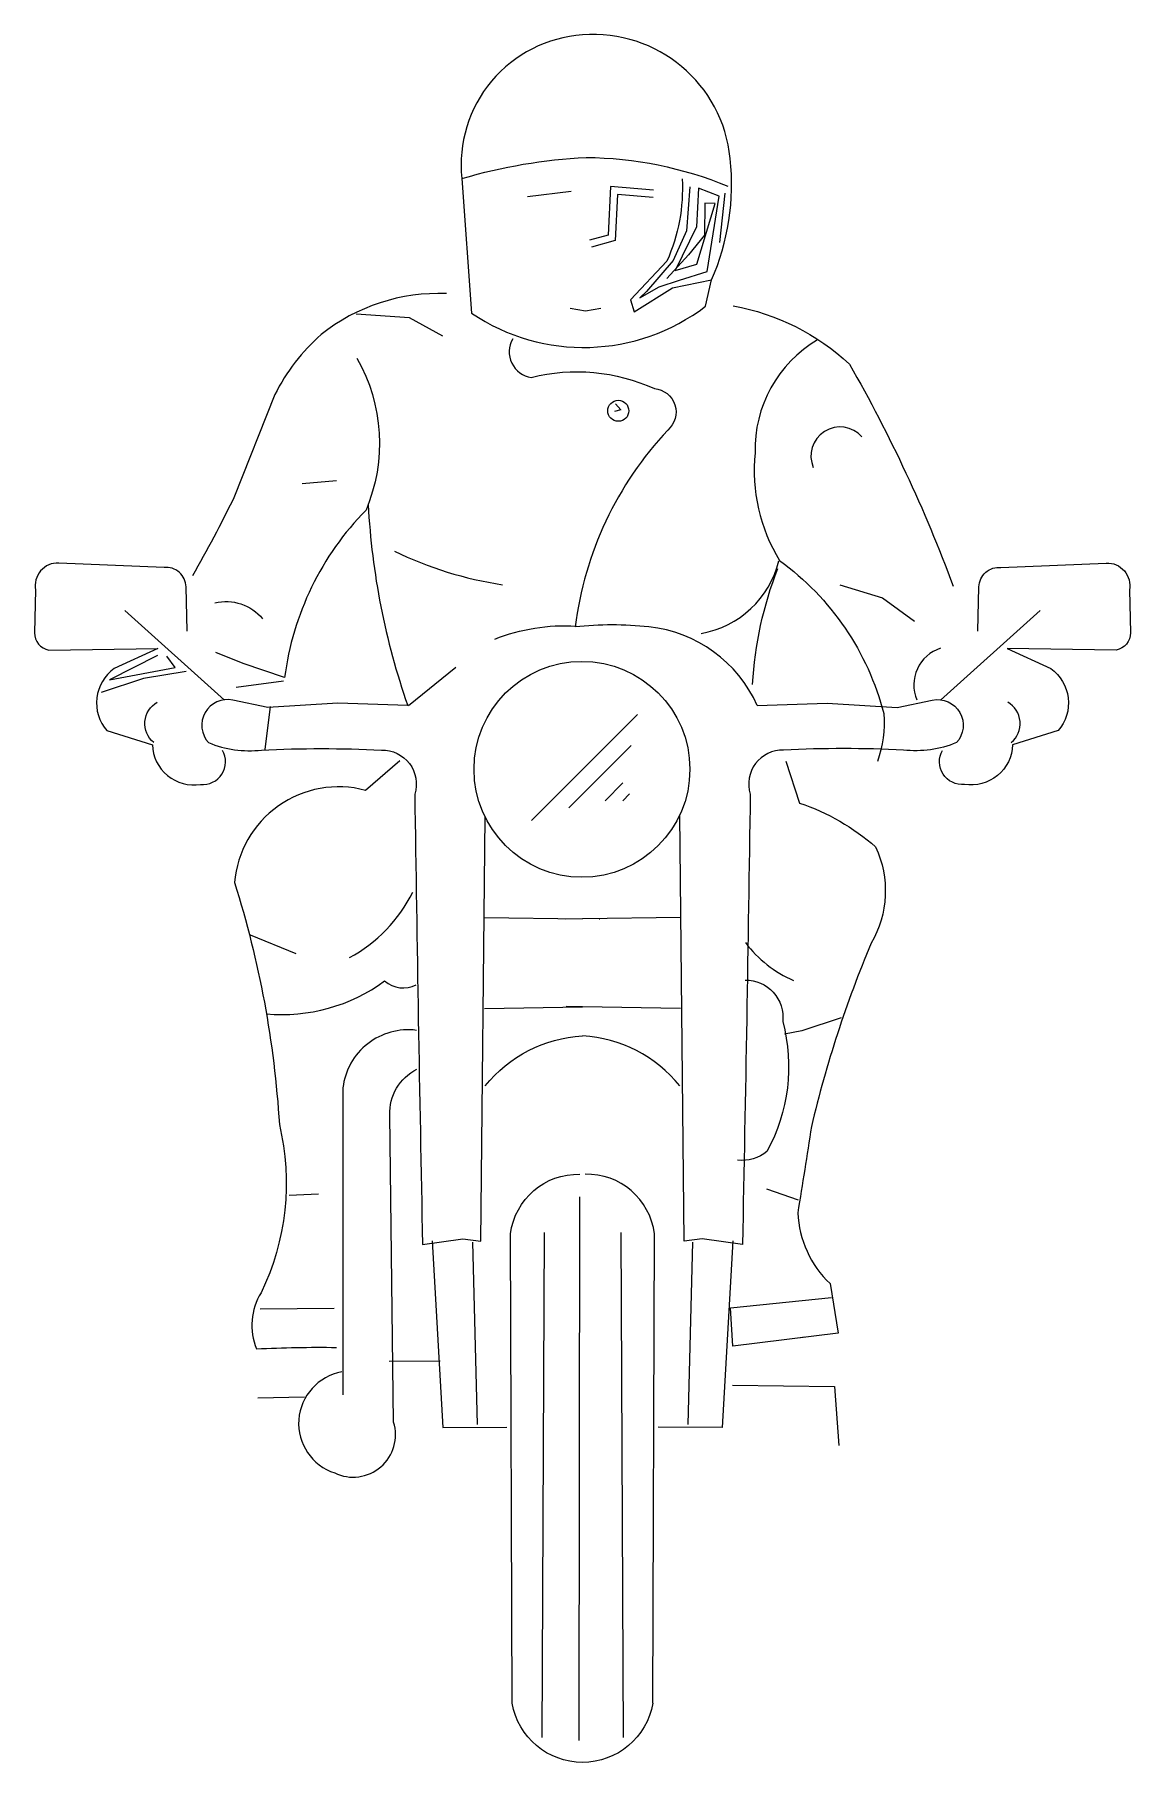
# Model space of a CAD drawing. Extents: x -0.5 to 0.5, y 0 to 1.57.
import ezdxf

# ---------------------------------------------------------------- set-up
doc = ezdxf.new("R2010")
doc.units = 0
doc.header["$MEASUREMENT"] = 0
doc.layers.get('0').update_dxf_attribs({"linetype": 'CONTINUOUS'})

msp = doc.modelspace()

# ---------------------------------------------------------------- linework, layer by layer
for points in [[(0.0905, 1.4378, -0.119204), (0.0767, 1.3632), (0.0436, 1.3279), (0.0468, 1.3171), (0.0818, 1.3387), (0.1172, 1.346, 0.131246), (0.1341, 1.4562, 0.409909), (0, 1.5684, 0.513456)], [(0, 1.5684, 0.425817), (-0.1096, 1.4381, -0.059211), (0.0032, 1.4572, -0.502732)], [(0.0032, 1.4572, -0.097121), (0.1319, 1.4311, -1.677403)], [(-0.1096, 1.4381), (-0.1007, 1.3158, 0.199446)], [(-0.1236, 1.3336, 0.180511), (-0.2373, 1.2964, 0.097561), (-0.2794, 1.2419), (-0.3167, 1.1483)], [(-0.1007, 1.3158, 0.321722), (0.1117, 1.3221), (0.1172, 1.346)], [(0.1369, 1.3225, -0.143055), (0.2424, 1.2696, -0.041496), (0.3366, 1.0679, -0.020656)], [(-0.0634, 1.2925, 0.529628), (-0.0465, 1.2575, -0.170475), (0.0653, 1.2473, -0.669048), (0.0774, 1.2097, 0.158184), (-0.0067, 1.031, -15.387747)], [(0.2134, 1.2916, 0.272275), (0.1567, 1.189, 0.165207), (0.179, 1.0912, -0.174021), (0.2736, 0.9523, -0.103756), (0.2678, 0.9087, 1.731325)], [(-0.2048, 1.275, -0.232396), (-0.1966, 1.1371, 0.163741), (-0.2705, 0.9849), (-0.3081, 0.9979), (-0.3329, 1.0078)], [(0.2538, 1.2036, 0.851834), (0.2096, 1.1756, -0.650672)], [(-0.3167, 1.1483, -0.019955), (-0.3543, 1.0774, 2.116587)], [(-0.1946, 1.1419, 0.071189), (-0.1587, 0.9597), (-0.2221, 0.9616), (-0.2858, 0.9578), (-0.3176, 0.9645, 0.728757), (-0.3396, 0.9259, 0.128859), (-0.2915, 0.9192, -0.023489), (-0.1826, 0.9192, -0.512281), (-0.1523, 0.8791, 0.001381), (-0.1453, 0.4704), (-0.1087, 0.4755), (-0.0922, 0.4733), (-0.0884, 0.8583)], [(-0.1708, 1.0998, 0.076227), (-0.0727, 1.0693, 0.322614)], [(-0.359, 1.0272), (-0.36, 1.0674, 0.440163), (-0.38, 1.0849), (-0.4756, 1.089, 0.486437), (-0.4966, 1.0645), (-0.4976, 1.0257, 0.377161), (-0.4845, 1.01), (-0.3855, 1.0113), (-0.4253, 0.9932, 0.439445), (-0.432, 0.9368, -0.022958)], [(0.1079, 1.025, 0.295378), (0.1783, 1.0909, -13.515014)], [(0.1544, 0.9788, -0.079087), (0.1774, 1.0839, -1.350554)], [(0.359, 1.0272), (0.36, 1.0674, -0.440163), (0.38, 1.0849), (0.4756, 1.089, -0.486437), (0.4966, 1.0645), (0.4976, 1.0257, -0.377161), (0.4845, 1.01), (0.3855, 1.0113), (0.4253, 0.9932, -0.439445), (0.432, 0.9368, 0.022958)], [(-0.3339, 1.0527, -0.289628), (-0.2905, 1.0384, 1.653355)], [(-0.0797, 1.0199, -0.110164), (-0.0058, 1.0317, -0.926751)], [(0.1587, 0.9597, 0.266688), (0.0603, 1.031, 0.053014), (-0.0067, 1.031, 0.167875)], [(0.3252, 1.0116, 0.438612), (0.3035, 0.9647, 5.570235)], [(-0.3893, 0.9259, -0.527778), (-0.3861, 0.9626, 0.129023)], [(0.1587, 0.9597), (0.2221, 0.9616), (0.2858, 0.9578), (0.3176, 0.9645, -0.728757), (0.3396, 0.9259, -0.128859), (0.2915, 0.9192, 0.023489), (0.1826, 0.9192, 0.512281), (0.1523, 0.8791, -0.001381), (0.1453, 0.4704), (0.1087, 0.4755), (0.0922, 0.4733), (0.0884, 0.8605)], [(0.3893, 0.9259, 0.527778), (0.3861, 0.9626, -0.129023)], [(-0.432, 0.9368), (-0.3906, 0.924, 0.449901), (-0.3469, 0.888, -26.855158)], [(0.432, 0.9368), (0.3906, 0.924, -0.449901), (0.3469, 0.888, 26.855158)], [(-0.3469, 0.888, 0.611462), (-0.3269, 0.9189, -0.94049)], [(0.3469, 0.888, -0.611462), (0.3269, 0.9189, 0.94049)], [(-0.166, 0.9094), (-0.1972, 0.8826, 0.467616), (-0.316, 0.7988, -0.061276), (-0.2753, 0.5791, -0.173934), (-0.2919, 0.4265, 0.238616), (-0.296, 0.3755, -0.016524), (-0.2234, 0.3768, 0.867621)], [(0.1847, 0.909), (0.1971, 0.8711, -0.096601), (0.2662, 0.8313, -0.244988), (0.2621, 0.7437, 0.04128), (0.2079, 0.5774, -0.001798), (0.1955, 0.4991, 0.19438), (0.2248, 0.4347), (0.2321, 0.3898), (0.1365, 0.378), (0.1343, 0.4128), (0.2261, 0.422)], [(-0.2116, 0.7307, 0.154279), (-0.1542, 0.7902, 4.47323)], [(0.148, 0.7443, 0.129129), (0.1917, 0.7099, -0.922625)], [(-0.2871, 0.6797, 0.184166), (-0.1797, 0.7096, 0.31046), (-0.1511, 0.7061, 5.404998)], [(0.1477, 0.7103, -0.453722), (0.1818, 0.6727, -0.193345), (0.1675, 0.5548, -0.21444), (0.1407, 0.5469, -6.615832)], [(-0.1507, 0.6647, 0.417202), (-0.2176, 0.6125), (-0.2177, 0.3338)], [(-0.0883, 0.6144, -0.211246), (-0.0001, 0.6596, -4.339623)], [(0.0883, 0.6144, 0.211246), (0.0001, 0.6596, 4.339623)], [(-0.2186, 0.3545, 0.781906), (-0.225, 0.2628, 0.653836), (-0.1715, 0.3089), (-0.175, 0.5877, -0.293379), (-0.1504, 0.6294, 0.189115)], [(-0.0638, 0.0538), (-0.0654, 0.48, -0.383099), (-0.0023, 0.5341, -0.152548)], [(0.0638, 0.0538), (0.0654, 0.48, 0.383099), (0.0023, 0.5341, 0.152548)], [(0.0638, 0.0538, -0.842533), (-0.0638, 0.0538, -1.186897)]]:
    msp.add_lwpolyline(points, format="xyb")
for points in [[(0.0646, 1.4276), (0.0255, 1.4308), (0.0232, 1.3868), (0.0064, 1.382)], [(0.0975, 1.4305), (0.0943, 1.3906), (0.0822, 1.3636), (0.058, 1.3355), (0.0522, 1.3298), (0.0697, 1.3397), (0.0882, 1.3457), (0.1131, 1.3537), (0.1242, 1.4222), (0.1054, 1.4292), (0.1035, 1.3941), (0.0841, 1.3546), (0.1038, 1.3604), (0.1204, 1.4155), (0.1112, 1.4158), (0.1108, 1.3868), (0.0962, 1.3687), (0.0767, 1.3473)], [(-0.05, 1.4219), (-0.0102, 1.4266)], [(0.0641, 1.421), (0.0317, 1.4237), (0.0296, 1.3818), (0.0081, 1.3757)], [(0.1293, 1.4247), (0.1245, 1.3801)], [(0.0166, 1.32), (0.0027, 1.3178), (-0.0112, 1.32)], [(-0.1268, 1.2951), (-0.1571, 1.3117), (-0.2055, 1.3149)], [(0.0299, 1.2336), (0.0347, 1.2282), (0.029, 1.2266)], [(-0.2233, 1.1636), (-0.2545, 1.161)], [(0.2338, 1.0692), (0.2723, 1.0574), (0.3016, 1.0361)], [(-0.325, 0.9645), (-0.4157, 1.046)], [(0.325, 0.9645), (0.4157, 1.046)], [(-0.3858, 1.0049), (-0.4294, 0.983), (-0.3699, 0.9941), (-0.3775, 1.0043)], [(-0.36, 0.9906), (-0.3988, 0.9842), (-0.4371, 0.9715)], [(-0.158, 0.9597), (-0.115, 0.9944)], [(-0.2714, 0.9817), (-0.3144, 0.9759)], [(-0.2835, 0.9587), (-0.2886, 0.9196)], [(-0.0463, 0.8553), (0.0498, 0.9514)], [(-0.0124, 0.8666), (0.0442, 0.9232)], [(0.0206, 0.8732), (0.0366, 0.8893)], [(0.0366, 0.8732), (0.0427, 0.8794)], [(-0.0893, 0.767), (0, 0.7659)], [(0, 0.7659), (-0.0155, 0.7657)], [(0.0893, 0.767), (0, 0.7659)], [(0.0152, 0.7657), (0.0155, 0.7657)], [(-0.3017, 0.7514), (-0.2603, 0.7345)], [(-0.0889, 0.6845), (0, 0.686)], [(0, 0.686), (-0.0149, 0.6862)], [(0.0889, 0.6845), (0, 0.686)], [(0.235, 0.6762), (0.1993, 0.6641), (0.1834, 0.6612)], [(0.1961, 0.5105), (0.1675, 0.5204)], [(-0.2664, 0.515), (-0.2396, 0.5163)], [(-0.0027, 0.5136), (-0.0033, 0.02)], [(-0.1364, 0.4736), (-0.1269, 0.3042), (-0.0686, 0.3045)], [(-0.0998, 0.4723), (-0.0957, 0.3067)], [(-0.0348, 0.4812), (-0.0368, 0.0226)], [(0.0348, 0.4812), (0.0368, 0.0226)], [(0.1364, 0.4736), (0.1269, 0.3042), (0.0686, 0.3045)], [(0.0998, 0.4723), (0.0957, 0.3067)], [(-0.2928, 0.4118), (-0.2256, 0.4125)], [(0.202, 0.3861), (0.1976, 0.3856)], [(-0.1756, 0.3644), (-0.1294, 0.3647)], [(-0.2524, 0.3316), (-0.2947, 0.3306)], [(0.1362, 0.3424), (0.2289, 0.3414), (0.2327, 0.2879)]]:
    msp.add_lwpolyline(points)
for centre, radius in [((0.0325, 1.2272), 0.00956), ((-0.0005, 0.9017), 0.098)]:
    msp.add_circle(centre, radius)

doc.saveas('drawing.dxf')
